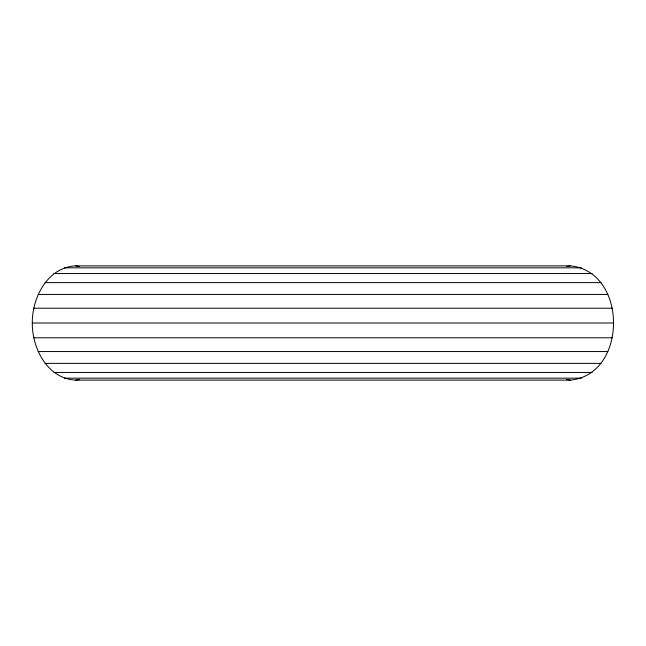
<?xml version="1.0" encoding="UTF-8"?>
<svg xmlns="http://www.w3.org/2000/svg" width="646" height="646" viewBox="0 0 646 646"><rect width="100%" height="100%" fill="white"/><g stroke="black" fill="none" stroke-linecap="round" stroke-linejoin="round"><path stroke-width="0.97" d="M32.3 323C32.074 297.596 47.497 267.234 75.695 265.886L570.305 265.886C627.92 271.239 627.92 374.761 570.305 380.114L75.695 380.114C47.497 378.766 32.074 348.404 32.3 323L613.7 323M566.566 266.532L570.305 265.886M75.695 380.114L79.434 379.468M64.463 267.832L581.537 267.832M53.998 273.541L592.002 273.541M45.01 282.617L600.99 282.617M38.114 294.447L607.886 294.447M33.778 308.215L612.222 308.215M33.778 337.785L612.222 337.785M38.114 351.553L607.886 351.553M45.01 363.383L600.99 363.383M53.998 372.459L592.002 372.459M64.463 378.168L581.537 378.168M75.695 265.886L79.434 266.532M566.566 379.468L570.305 380.114"/></g></svg>
